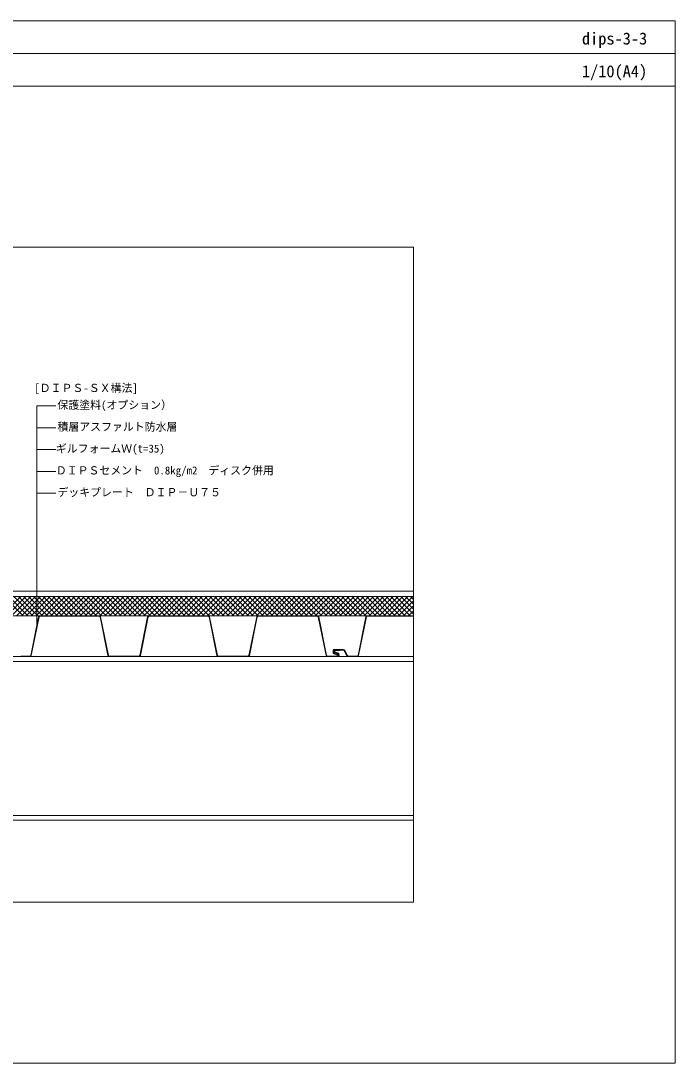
# Model space of a CAD drawing. Units: millimetres, scale not verified. Extents: x -1380 to 1380, y -955 to 955.
# Drawn here: x 180 to 1380, y -955 to 955 of the extents above; entities that cross this region are included whole.
import ezdxf
from ezdxf.enums import TextEntityAlignment as Align

# ---------------------------------------------------------------- set-up
doc = ezdxf.new("R2010")
doc.units = ezdxf.units.MM
doc.header["$LTSCALE"] = 3
for name, color, linetype, lineweight in [('0-0_0', 7, 'Continuous', 18), ('0-1_BOUSUI', 1, 'Continuous', 18), ('0-2_MOJI', 7, 'Continuous', 18), ('0-3_HATCH', 9, 'Continuous', 18), ('0-6_TEKKOTU', 7, 'Continuous', 18), ('0-7_dekki', 3, 'Continuous', 18), ('0-8_dannnetu', 6, 'Continuous', 18), ('0-B_WAKU', 7, 'Continuous', 18)]:
    doc.layers.add(name, color=color, linetype=linetype, lineweight=lineweight)
doc.styles.add('ＭＳ ゴシック', font='')
doc.styles.get('ＭＳ ゴシック').set_extended_font_data('MS Gothic')

msp = doc.modelspace()

# ---------------------------------------------------------------- linework, layer by layer
at = {"layer": '0-0_0'}
for p, q in [((-1380.043, 894.971), (1379.957, 894.971)), ((799.006, -207.926), (813.356, -137.131)), ((799.006, -207.926), (813.356, -137.131)), ((799.006, -207.926), (813.356, -137.131)), ((815.316, -135.528), (899.957, -135.528)), ((815.316, -135.528), (899.957, -135.528)), ((815.316, -135.528), (899.957, -135.528)), ((753.226, -203.009), (753.226, -199.129)), ((753.226, -203.009), (753.226, -199.129)), ((753.226, -203.009), (753.226, -199.129)), ((760.947, -206.939), (754.278, -204.512)), ((760.947, -206.939), (754.278, -204.512)), ((760.947, -206.939), (754.278, -204.512)), ((754.826, -197.529), (771.328, -197.529)), ((754.826, -197.529), (771.328, -197.529)), ((754.826, -197.529), (771.328, -197.529)), ((773.827, -199.065), (778.563, -208.431)), ((773.827, -199.065), (778.563, -208.431)), ((773.827, -199.065), (778.563, -208.431))]:
    msp.add_line(p, q, dxfattribs=at)
msp.add_lwpolyline([(-900.043, -660.029), (899.957, -660.029), (899.957, 539.971), (-900.043, 539.971)], close=True, dxfattribs=at)
msp.add_lwpolyline([(780.348, -209.529), (781.748, -209.529), (797.046, -209.528)], dxfattribs=at)
msp.add_lwpolyline([(780.348, -209.529), (781.748, -209.529), (797.046, -209.528)], dxfattribs=at)
msp.add_lwpolyline([(780.348, -209.529), (781.748, -209.529), (797.046, -209.528)], dxfattribs=at)
for centre, radius, start, end in [((815.316, -137.528), 2, 90, 168.54125), ((815.316, -137.528), 2, 90, 168.54125), ((815.316, -137.528), 2, 90, 168.54125), ((754.826, -199.129), 1.6, 89.99747, 180.00611), ((754.826, -199.129), 1.6, 89.99747, 180.00611), ((754.826, -199.129), 1.6, 89.99747, 180.00611), ((754.825, -203.009), 1.599, 179.98851, 250.00013), ((754.825, -203.009), 1.599, 179.98851, 250.00013), ((754.825, -203.009), 1.599, 179.98851, 250.00013), ((771.328, -200.329), 2.8, 26.84251, 90.0011), ((771.328, -200.329), 2.8, 26.84251, 90.0011), ((771.328, -200.329), 2.8, 26.84251, 90.0011), ((780.349, -207.527), 2.002, 206.8464, 269.96653), ((780.349, -207.527), 2.002, 206.8464, 269.96653), ((780.349, -207.527), 2.002, 206.8464, 269.96653), ((797.046, -207.528), 2, 270.00136, 348.54125), ((797.046, -207.528), 2, 270.00136, 348.54125), ((797.046, -207.528), 2, 270.00136, 348.54125)]:
    msp.add_arc(centre, radius, start, end, dxfattribs=at)
at = {"layer": '0-1_BOUSUI'}
msp.add_lwpolyline([(-460.046, 150.371), (-446.904, 150.371), (-405.046, 109.114), (-405.046, 69.114), (-405.046, -45.886), (-360.904, -90.029), (899.957, -90.029)], dxfattribs=at)
at = {"layer": '0-2_MOJI'}
for p, q in [((209.826, -154.06), (209.826, 249.371)), ((209.826, 249.371), (244.402, 249.371)), ((209.826, 209.371), (244.402, 209.371)), ((209.826, 169.371), (244.402, 169.371)), ((209.826, 129.371), (244.402, 129.371)), ((209.826, 89.371), (244.402, 89.371))]:
    msp.add_line(p, q, dxfattribs=at)
at = {"layer": '0-3_HATCH'}
for p, q in [((145.515, -135.028), (180.514, -100.029)), ((184.427, -135.028), (149.427, -100.029)), ((154.495, -135.028), (189.495, -100.029)), ((193.407, -135.028), (158.408, -100.029)), ((163.475, -135.028), (198.475, -100.029)), ((202.387, -135.028), (167.388, -100.029)), ((172.455, -135.028), (207.455, -100.029)), ((211.368, -135.028), (176.368, -100.029)), ((181.436, -135.028), (216.435, -100.029)), ((220.348, -135.028), (185.348, -100.029)), ((190.416, -135.028), (225.416, -100.029)), ((229.328, -135.028), (194.329, -100.029)), ((199.396, -135.028), (234.396, -100.029)), ((238.308, -135.028), (203.309, -100.029)), ((208.376, -135.028), (243.376, -100.029)), ((247.289, -135.028), (212.289, -100.029)), ((217.357, -135.028), (252.356, -100.029)), ((256.269, -135.028), (221.269, -100.029)), ((226.337, -135.028), (261.337, -100.029)), ((265.249, -135.028), (230.25, -100.029)), ((235.317, -135.028), (270.317, -100.029)), ((274.229, -135.028), (239.23, -100.029)), ((244.297, -135.028), (279.297, -100.029)), ((283.21, -135.028), (248.21, -100.029)), ((253.278, -135.028), (288.277, -100.029)), ((292.19, -135.028), (257.19, -100.029)), ((262.258, -135.028), (297.258, -100.029)), ((301.17, -135.028), (266.171, -100.029)), ((271.238, -135.028), (306.238, -100.029)), ((310.15, -135.028), (275.151, -100.029)), ((280.219, -135.028), (315.218, -100.029)), ((319.131, -135.028), (284.131, -100.029)), ((289.199, -135.028), (324.198, -100.029)), ((328.111, -135.028), (293.111, -100.029)), ((298.179, -135.028), (333.179, -100.029)), ((337.091, -135.028), (302.092, -100.029)), ((307.159, -135.028), (342.159, -100.029)), ((346.072, -135.028), (311.072, -100.029)), ((316.14, -135.028), (351.139, -100.029)), ((355.052, -135.028), (320.052, -100.029)), ((325.12, -135.028), (360.119, -100.029)), ((364.032, -135.028), (329.032, -100.029)), ((334.1, -135.028), (369.1, -100.029)), ((373.012, -135.028), (338.013, -100.029)), ((343.08, -135.028), (378.08, -100.029)), ((381.993, -135.028), (346.993, -100.029)), ((352.061, -135.028), (387.06, -100.029)), ((390.973, -135.028), (355.973, -100.029)), ((361.041, -135.028), (396.04, -100.029)), ((399.953, -135.028), (364.953, -100.029)), ((370.021, -135.028), (405.021, -100.029)), ((408.933, -135.028), (373.934, -100.029)), ((379.001, -135.028), (414.001, -100.029)), ((417.914, -135.028), (382.914, -100.029)), ((387.982, -135.028), (422.981, -100.029)), ((426.894, -135.028), (391.894, -100.029)), ((396.962, -135.028), (431.961, -100.029)), ((435.874, -135.028), (400.874, -100.029)), ((405.942, -135.028), (440.942, -100.029)), ((444.854, -135.028), (409.855, -100.029)), ((414.922, -135.028), (449.922, -100.029)), ((453.835, -135.028), (418.835, -100.029)), ((423.903, -135.028), (458.902, -100.029)), ((462.815, -135.028), (427.815, -100.029)), ((432.883, -135.028), (467.882, -100.029)), ((471.795, -135.028), (436.795, -100.029)), ((441.863, -135.028), (476.863, -100.029)), ((480.775, -135.028), (445.776, -100.029)), ((450.843, -135.028), (485.843, -100.029)), ((489.756, -135.028), (454.756, -100.029)), ((459.824, -135.028), (494.823, -100.029)), ((498.736, -135.028), (463.736, -100.029)), ((468.804, -135.028), (503.803, -100.029)), ((507.716, -135.028), (472.717, -100.029)), ((477.784, -135.028), (512.784, -100.029)), ((516.696, -135.028), (481.697, -100.029)), ((486.764, -135.028), (521.764, -100.029)), ((525.677, -135.028), (490.677, -100.029)), ((495.745, -135.028), (530.744, -100.029)), ((534.657, -135.028), (499.657, -100.029)), ((504.725, -135.028), (539.725, -100.029)), ((543.637, -135.028), (508.638, -100.029)), ((513.705, -135.028), (548.705, -100.029)), ((552.617, -135.028), (517.618, -100.029)), ((522.685, -135.028), (557.685, -100.029)), ((561.598, -135.028), (526.598, -100.029)), ((531.666, -135.028), (566.665, -100.029)), ((570.578, -135.028), (535.578, -100.029)), ((540.646, -135.028), (575.646, -100.029)), ((579.558, -135.028), (544.559, -100.029)), ((549.626, -135.028), (584.626, -100.029)), ((588.538, -135.028), (553.539, -100.029)), ((558.606, -135.028), (593.606, -100.029)), ((597.519, -135.028), (562.519, -100.029)), ((567.587, -135.028), (602.586, -100.029)), ((606.499, -135.028), (571.499, -100.029)), ((576.567, -135.028), (611.567, -100.029)), ((615.479, -135.028), (580.48, -100.029)), ((585.547, -135.028), (620.547, -100.029)), ((624.459, -135.028), (589.46, -100.029)), ((594.527, -135.028), (629.527, -100.029)), ((633.44, -135.028), (598.44, -100.029)), ((603.508, -135.028), (638.507, -100.029)), ((642.42, -135.028), (607.42, -100.029)), ((612.488, -135.028), (647.488, -100.029)), ((651.4, -135.028), (616.401, -100.029)), ((621.468, -135.028), (656.468, -100.029)), ((660.38, -135.028), (625.381, -100.029)), ((630.449, -135.028), (665.448, -100.029)), ((669.361, -135.028), (634.361, -100.029)), ((639.429, -135.028), (674.428, -100.029)), ((678.341, -135.028), (643.341, -100.029)), ((648.409, -135.028), (683.409, -100.029)), ((687.321, -135.028), (652.322, -100.029)), ((657.389, -135.028), (692.389, -100.029)), ((696.301, -135.028), (661.302, -100.029)), ((666.37, -135.028), (701.369, -100.029)), ((705.282, -135.028), (670.282, -100.029)), ((675.35, -135.028), (710.349, -100.029)), ((714.262, -135.028), (679.262, -100.029)), ((684.33, -135.028), (719.33, -100.029)), ((723.242, -135.028), (688.243, -100.029)), ((693.31, -135.028), (728.31, -100.029)), ((732.223, -135.028), (697.223, -100.029)), ((702.291, -135.028), (737.29, -100.029)), ((741.203, -135.028), (706.203, -100.029)), ((711.271, -135.028), (746.27, -100.029)), ((750.183, -135.028), (715.183, -100.029)), ((720.251, -135.028), (755.251, -100.029)), ((759.163, -135.028), (724.164, -100.029)), ((729.231, -135.028), (764.231, -100.029)), ((768.144, -135.028), (733.144, -100.029)), ((738.212, -135.028), (773.211, -100.029)), ((777.124, -135.028), (742.124, -100.029)), ((747.192, -135.028), (782.191, -100.029)), ((786.104, -135.028), (751.104, -100.029)), ((756.172, -135.028), (791.172, -100.029)), ((795.084, -135.028), (760.085, -100.029)), ((765.152, -135.028), (800.152, -100.029)), ((804.065, -135.028), (769.065, -100.029)), ((774.133, -135.028), (809.132, -100.029)), ((813.045, -135.028), (778.045, -100.029)), ((783.113, -135.028), (818.112, -100.029)), ((822.025, -135.028), (787.025, -100.029)), ((792.093, -135.028), (827.093, -100.029)), ((831.005, -135.028), (796.006, -100.029)), ((801.073, -135.028), (836.073, -100.029)), ((839.986, -135.028), (804.986, -100.029)), ((810.054, -135.028), (845.053, -100.029)), ((848.966, -135.028), (813.966, -100.029)), ((819.034, -135.028), (854.033, -100.029)), ((857.946, -135.028), (822.947, -100.029)), ((828.014, -135.028), (863.014, -100.029)), ((866.926, -135.028), (831.927, -100.029)), ((836.994, -135.028), (871.994, -100.029)), ((875.907, -135.028), (840.907, -100.029)), ((845.975, -135.028), (880.974, -100.029)), ((884.887, -135.028), (849.887, -100.029)), ((854.955, -135.028), (889.955, -100.029)), ((893.867, -135.028), (858.868, -100.029)), ((863.935, -135.028), (898.935, -100.029)), ((899.957, -132.138), (867.848, -100.029)), ((872.915, -135.028), (899.957, -107.986)), ((899.957, -123.158), (876.828, -100.029)), ((899.957, -114.177), (885.808, -100.029)), ((899.957, -105.197), (894.789, -100.029)), ((881.896, -135.028), (899.957, -116.967)), ((890.876, -135.028), (899.957, -125.947)), ((899.856, -135.028), (899.957, -134.927))]:
    msp.add_line(p, q, dxfattribs=at)
at = {"layer": '0-6_TEKKOTU'}
for p, q in [((-400.046, -210.029), (899.957, -210.029)), ((-400.046, -219.029), (899.957, -219.029)), ((-400.046, -501.029), (899.957, -501.029)), ((-400.046, -510.029), (899.957, -510.029))]:
    msp.add_line(p, q, dxfattribs=at)
at = {"layer": '0-7_dekki'}
for p, q in [((212.866, -137.032), (198.516, -207.826)), ((212.866, -137.032), (198.516, -207.826)), ((212.866, -137.032), (198.516, -207.826)), ((199.496, -208.025), (213.846, -137.23)), ((199.496, -208.025), (213.846, -137.23)), ((199.496, -208.025), (213.846, -137.23)), ((324.046, -135.028), (215.316, -135.028)), ((324.046, -135.028), (215.316, -135.028)), ((324.046, -135.028), (215.316, -135.028)), ((215.316, -136.028), (324.046, -136.028)), ((215.316, -136.028), (324.046, -136.028)), ((215.316, -136.028), (324.046, -136.028)), ((325.516, -137.23), (339.866, -208.025)), ((325.516, -137.23), (339.866, -208.025)), ((325.516, -137.23), (339.866, -208.025)), ((340.846, -207.826), (326.496, -137.032)), ((340.846, -207.826), (326.496, -137.032)), ((340.846, -207.826), (326.496, -137.032)), ((412.866, -137.032), (398.516, -207.826)), ((412.866, -137.032), (398.516, -207.826)), ((412.866, -137.032), (398.516, -207.826)), ((399.496, -208.025), (413.846, -137.23)), ((399.496, -208.025), (413.846, -137.23)), ((399.496, -208.025), (413.846, -137.23)), ((524.046, -135.028), (415.316, -135.028)), ((524.046, -135.028), (415.316, -135.028)), ((524.046, -135.028), (415.316, -135.028)), ((415.316, -136.028), (524.046, -136.028)), ((415.316, -136.028), (524.046, -136.028)), ((415.316, -136.028), (524.046, -136.028)), ((525.516, -137.23), (539.866, -208.025)), ((525.516, -137.23), (539.866, -208.025)), ((525.516, -137.23), (539.866, -208.025)), ((540.846, -207.826), (526.496, -137.032)), ((540.846, -207.826), (526.496, -137.032)), ((540.846, -207.826), (526.496, -137.032)), ((612.866, -137.032), (598.516, -207.826)), ((612.866, -137.032), (598.516, -207.826)), ((612.866, -137.032), (598.516, -207.826)), ((599.496, -208.025), (613.846, -137.23)), ((599.496, -208.025), (613.846, -137.23)), ((599.496, -208.025), (613.846, -137.23)), ((724.046, -135.028), (615.316, -135.028)), ((724.046, -135.028), (615.316, -135.028)), ((724.046, -135.028), (615.316, -135.028)), ((615.316, -136.028), (724.046, -136.028)), ((615.316, -136.028), (724.046, -136.028)), ((615.316, -136.028), (724.046, -136.028)), ((725.516, -137.23), (739.866, -208.025)), ((725.516, -137.23), (739.866, -208.025)), ((725.516, -137.23), (739.866, -208.025)), ((740.846, -207.826), (726.496, -137.032)), ((740.846, -207.826), (726.496, -137.032)), ((740.846, -207.826), (726.496, -137.032)), ((812.866, -137.032), (798.516, -207.826)), ((812.866, -137.032), (798.516, -207.826)), ((812.866, -137.032), (798.516, -207.826)), ((799.496, -208.025), (813.846, -137.23)), ((799.496, -208.025), (813.846, -137.23)), ((799.496, -208.025), (813.846, -137.23)), ((899.957, -135.028), (815.316, -135.028)), ((899.957, -135.028), (815.316, -135.028)), ((899.957, -135.028), (815.316, -135.028)), ((815.316, -136.028), (899.957, -136.028)), ((815.316, -136.028), (899.957, -136.028)), ((815.316, -136.028), (899.957, -136.028)), ((397.046, -209.028), (342.316, -209.028)), ((397.046, -209.028), (342.316, -209.028)), ((397.046, -209.028), (342.316, -209.028)), ((342.316, -210.028), (397.046, -210.028)), ((342.316, -210.028), (397.046, -210.028)), ((342.316, -210.028), (397.046, -210.028)), ((597.046, -209.028), (542.316, -209.028)), ((597.046, -209.028), (542.316, -209.028)), ((597.046, -209.028), (542.316, -209.028)), ((542.316, -210.028), (597.046, -210.028)), ((542.316, -210.028), (597.046, -210.028)), ((542.316, -210.028), (597.046, -210.028)), ((760.341, -209.028), (742.316, -209.028)), ((760.341, -209.028), (742.316, -209.028)), ((760.341, -209.028), (742.316, -209.028)), ((752.726, -199.129), (752.726, -203.009)), ((752.726, -199.129), (752.726, -203.009)), ((752.726, -199.129), (752.726, -203.009)), ((753.726, -203.009), (753.726, -199.129)), ((753.726, -203.009), (753.726, -199.129)), ((753.726, -203.009), (753.726, -199.129)), ((771.328, -197.029), (754.826, -197.029)), ((771.328, -197.029), (754.826, -197.029)), ((771.328, -197.029), (754.826, -197.029)), ((754.826, -198.029), (771.328, -198.029)), ((754.826, -198.029), (771.328, -198.029)), ((754.826, -198.029), (771.328, -198.029)), ((755.506, -202.315), (761.162, -204.373)), ((755.506, -202.315), (761.162, -204.373)), ((755.506, -202.315), (761.162, -204.373)), ((761.504, -203.433), (755.847, -201.375)), ((761.504, -203.433), (755.847, -201.375)), ((761.504, -203.433), (755.847, -201.375)), ((764.577, -198.029), (756.261, -198.029)), ((773.38, -199.29), (778.117, -208.656)), ((773.38, -199.29), (778.117, -208.656)), ((773.38, -199.29), (778.117, -208.656)), ((779.009, -208.205), (774.273, -198.839)), ((779.009, -208.205), (774.273, -198.839)), ((779.009, -208.205), (774.273, -198.839))]:
    msp.add_line(p, q, dxfattribs=at)
for points in [[(197.046, -209.028), (181.748, -209.029), (180.348, -209.029)], [(197.046, -209.028), (181.748, -209.029), (180.348, -209.029)], [(197.046, -209.028), (181.748, -209.029), (180.348, -209.029)], [(180.348, -210.029), (181.748, -210.029), (197.046, -210.028)], [(180.348, -210.029), (181.748, -210.029), (197.046, -210.028)], [(180.348, -210.029), (181.748, -210.029), (197.046, -210.028)], [(742.316, -210.028), (760.341, -210.028), (760.341, -210.028)], [(742.316, -210.028), (760.341, -210.028), (760.341, -210.028)], [(742.316, -210.028), (760.341, -210.028), (760.341, -210.028)], [(754.107, -204.982), (760.776, -207.409), (761.118, -206.47), (754.449, -204.042)], [(754.107, -204.982), (760.776, -207.409), (761.118, -206.47), (754.449, -204.042)], [(754.107, -204.982), (760.776, -207.409), (761.118, -206.47), (754.449, -204.042)], [(756.261, -199.029), (764.577, -199.029), (764.577, -198.029), (756.261, -198.029)], [(756.261, -199.029), (764.577, -199.029), (764.577, -198.029), (756.261, -198.029)], [(756.261, -199.029), (764.577, -199.029), (764.577, -198.029)], [(797.046, -209.028), (781.748, -209.029), (780.348, -209.029)], [(797.046, -209.028), (781.748, -209.029), (780.348, -209.029)], [(797.046, -209.028), (781.748, -209.029), (780.348, -209.029)], [(780.348, -210.029), (781.748, -210.029), (797.046, -210.028)], [(780.348, -210.029), (781.748, -210.029), (797.046, -210.028)], [(780.348, -210.029), (781.748, -210.029), (797.046, -210.028)]]:
    msp.add_lwpolyline(points, dxfattribs=at)
for centre, radius, start, end in [((215.316, -137.528), 2.5, 90, 168.54125), ((215.316, -137.528), 2.5, 90, 168.54125), ((215.316, -137.528), 2.5, 90, 168.54125), ((215.316, -137.528), 1.5, 90, 168.54125), ((215.316, -137.528), 1.5, 90, 168.54125), ((215.316, -137.528), 1.5, 90, 168.54125), ((324.046, -137.528), 2.5, 11.45875, 90), ((324.046, -137.528), 2.5, 11.45875, 90), ((324.046, -137.528), 2.5, 11.45875, 90), ((324.046, -137.528), 1.5, 11.45875, 90), ((324.046, -137.528), 1.5, 11.45875, 90), ((324.046, -137.528), 1.5, 11.45875, 90), ((415.316, -137.528), 2.5, 90, 168.54125), ((415.316, -137.528), 2.5, 90, 168.54125), ((415.316, -137.528), 2.5, 90, 168.54125), ((415.316, -137.528), 1.5, 90, 168.54125), ((415.316, -137.528), 1.5, 90, 168.54125), ((415.316, -137.528), 1.5, 90, 168.54125), ((524.046, -137.528), 2.5, 11.45875, 90), ((524.046, -137.528), 2.5, 11.45875, 90), ((524.046, -137.528), 2.5, 11.45875, 90), ((524.046, -137.528), 1.5, 11.45875, 90), ((524.046, -137.528), 1.5, 11.45875, 90), ((524.046, -137.528), 1.5, 11.45875, 90), ((615.316, -137.528), 2.5, 90, 168.54125), ((615.316, -137.528), 2.5, 90, 168.54125), ((615.316, -137.528), 2.5, 90, 168.54125), ((615.316, -137.528), 1.5, 90, 168.54125), ((615.316, -137.528), 1.5, 90, 168.54125), ((615.316, -137.528), 1.5, 90, 168.54125), ((724.046, -137.528), 2.5, 11.45875, 90), ((724.046, -137.528), 2.5, 11.45875, 90), ((724.046, -137.528), 2.5, 11.45875, 90), ((724.046, -137.528), 1.5, 11.45875, 90), ((724.046, -137.528), 1.5, 11.45875, 90), ((724.046, -137.528), 1.5, 11.45875, 90), ((815.316, -137.528), 2.5, 90, 168.54125), ((815.316, -137.528), 2.5, 90, 168.54125), ((815.316, -137.528), 2.5, 90, 168.54125), ((815.316, -137.528), 1.5, 90, 168.54125), ((815.316, -137.528), 1.5, 90, 168.54125), ((815.316, -137.528), 1.5, 90, 168.54125), ((197.046, -207.528), 1.5, 270.00136, 348.54125), ((197.046, -207.528), 1.5, 270.00136, 348.54125), ((197.046, -207.528), 1.5, 270.00136, 348.54125), ((197.046, -207.528), 2.5, 270.00136, 348.54125), ((197.046, -207.528), 2.5, 270.00136, 348.54125), ((197.046, -207.528), 2.5, 270.00136, 348.54125), ((342.316, -207.528), 2.5, 191.45875, 270), ((342.316, -207.528), 2.5, 191.45875, 270), ((342.316, -207.528), 2.5, 191.45875, 270), ((342.316, -207.528), 1.5, 191.45875, 270), ((342.316, -207.528), 1.5, 191.45875, 270), ((342.316, -207.528), 1.5, 191.45875, 270), ((397.046, -207.528), 1.5, 270, 348.54125), ((397.046, -207.528), 1.5, 270, 348.54125), ((397.046, -207.528), 1.5, 270, 348.54125), ((397.046, -207.528), 2.5, 270, 348.54125), ((397.046, -207.528), 2.5, 270, 348.54125), ((397.046, -207.528), 2.5, 270, 348.54125), ((542.316, -207.528), 2.5, 191.45875, 270), ((542.316, -207.528), 2.5, 191.45875, 270), ((542.316, -207.528), 2.5, 191.45875, 270), ((542.316, -207.528), 1.5, 191.45875, 270), ((542.316, -207.528), 1.5, 191.45875, 270), ((542.316, -207.528), 1.5, 191.45875, 270), ((597.046, -207.528), 1.5, 270, 348.54125), ((597.046, -207.528), 1.5, 270, 348.54125), ((597.046, -207.528), 1.5, 270, 348.54125), ((597.046, -207.528), 2.5, 270, 348.54125), ((597.046, -207.528), 2.5, 270, 348.54125), ((597.046, -207.528), 2.5, 270, 348.54125), ((742.316, -207.528), 2.5, 191.45875, 270), ((742.316, -207.528), 2.5, 191.45875, 270), ((742.316, -207.528), 2.5, 191.45875, 270), ((742.316, -207.528), 1.5, 191.45875, 270), ((742.316, -207.528), 1.5, 191.45875, 270), ((742.316, -207.528), 1.5, 191.45875, 270), ((754.826, -199.129), 2.1, 89.99779, 180.00534), ((754.826, -199.129), 2.1, 89.99779, 180.00534), ((754.826, -199.129), 2.1, 89.99779, 180.00534), ((754.825, -203.009), 2.099, 179.98998, 250.00003), ((754.825, -203.009), 2.099, 179.98998, 250.00003), ((754.825, -203.009), 2.099, 179.98998, 250.00003), ((754.826, -199.129), 1.1, 89.99695, 180.00737), ((754.826, -199.129), 1.1, 89.99695, 180.00737), ((754.826, -199.129), 1.1, 89.99695, 180.00737), ((754.825, -203.009), 1.099, 179.98615, 250.00013), ((754.825, -203.009), 1.099, 179.98615, 250.00013), ((754.825, -203.009), 1.099, 179.98615, 250.00013), ((756.26, -200.238), 2.209, 89.98129, 250.02867), ((756.26, -200.238), 2.209, 89.98129, 250.02867), ((756.26, -200.238), 2.209, 89.98129, 250.02867), ((754.278, -204.512), 0.5, 69.9993, 70.00013), ((754.278, -204.512), 0.5, 69.9993, 70.00013), ((754.278, -204.512), 0.5, 69.9993, 70.00013), ((756.26, -200.238), 1.209, 89.97472, 250.03702), ((756.26, -200.238), 1.209, 89.97472, 250.03702), ((756.26, -200.238), 1.209, 89.97472, 250.03702), ((760.341, -206.628), 3.4, 270.00015, 70.00097), ((760.341, -206.628), 3.4, 270.00015, 70.00097), ((760.341, -206.628), 3.4, 270.00015, 70.00097), ((760.341, -206.628), 2.4, 270.00017, 70.00058), ((760.341, -206.628), 2.4, 270.00017, 70.00058), ((760.341, -206.628), 2.4, 270.00017, 70.00058), ((761.333, -203.903), 0.5, 70.00097, 70.00494), ((761.333, -203.903), 0.5, 70.00097, 70.00494), ((761.333, -203.903), 0.5, 70.00097, 70.00494), ((771.328, -200.329), 3.3, 26.84132, 90.00102), ((771.328, -200.329), 3.3, 26.84132, 90.00102), ((771.328, -200.329), 3.3, 26.84132, 90.00102), ((771.328, -197.529), 0.5, 270, 270.0011), ((771.328, -200.329), 2.3, 26.84406, 90.0011), ((771.328, -197.529), 0.5, 270, 270.0011), ((771.328, -200.329), 2.3, 26.84406, 90.0011), ((771.328, -197.529), 0.5, 270, 270.0011), ((771.328, -200.329), 2.3, 26.84406, 90.0011), ((780.349, -207.527), 2.502, 206.84441, 269.97006), ((780.349, -207.527), 2.502, 206.84441, 269.97006), ((780.349, -207.527), 2.502, 206.84441, 269.97006), ((780.349, -207.527), 1.502, 206.84933, 269.96136), ((780.349, -207.527), 1.502, 206.84933, 269.96136), ((780.349, -207.527), 1.502, 206.84933, 269.96136), ((797.046, -207.528), 1.5, 270.00136, 348.54125), ((797.046, -207.528), 1.5, 270.00136, 348.54125), ((797.046, -207.528), 1.5, 270.00136, 348.54125), ((797.046, -207.528), 2.5, 270.00136, 348.54125), ((797.046, -207.528), 2.5, 270.00136, 348.54125), ((797.046, -207.528), 2.5, 270.00136, 348.54125)]:
    msp.add_arc(centre, radius, start, end, dxfattribs=at)
at = {"layer": '0-8_dannnetu'}
for p, q in [((-415.046, -100.029), (899.957, -100.029)), ((-300.046, -135.029), (899.957, -135.029))]:
    msp.add_line(p, q, dxfattribs=at)
at = {"layer": '0-B_WAKU'}
for points in [[(1379.957, 834.971), (-1380.043, 834.971), (-1380.043, 954.971), (1379.957, 954.971)], [(-1380.043, -955.029), (1379.957, -955.029), (1379.957, 954.971), (-1380.043, 954.971)]]:
    msp.add_lwpolyline(points, close=True, dxfattribs=at)

# ---------------------------------------------------------------- texts
at = {"layer": '0-2_MOJI', "style": 'ＭＳ ゴシック'}
for s, p in [('[ＤＩＰＳ-ＳＸ構法]', (204.973, 270.42)), ('保護塗料(オプション）', (247.402, 239.371)), ('積層アスファルト防水層', (247.402, 199.371)), ('ギルフォームＷ(t=35)', (244.402, 159.371)), ('ＤＩＰＳセメント\u30000.8kg/m2\u3000ディスク併用', (244.402, 119.371)), ('デッキプレート\u3000ＤＩＰ－Ｕ７５', (247.402, 79.371))]:
    msp.add_text(s, height=14.66, dxfattribs=at).set_placement(p, align=Align.BOTTOM_LEFT)
at = {"layer": '0-B_WAKU', "style": 'ＭＳ ゴシック'}
for s, p in [('dips-3-3', (1209.018, 904.971)), ('1/10(A4)', (1209.018, 844.971))]:
    msp.add_text(s, height=21.99, dxfattribs=at).set_placement(p, align=Align.BOTTOM_LEFT)

doc.saveas('drawing.dxf')
